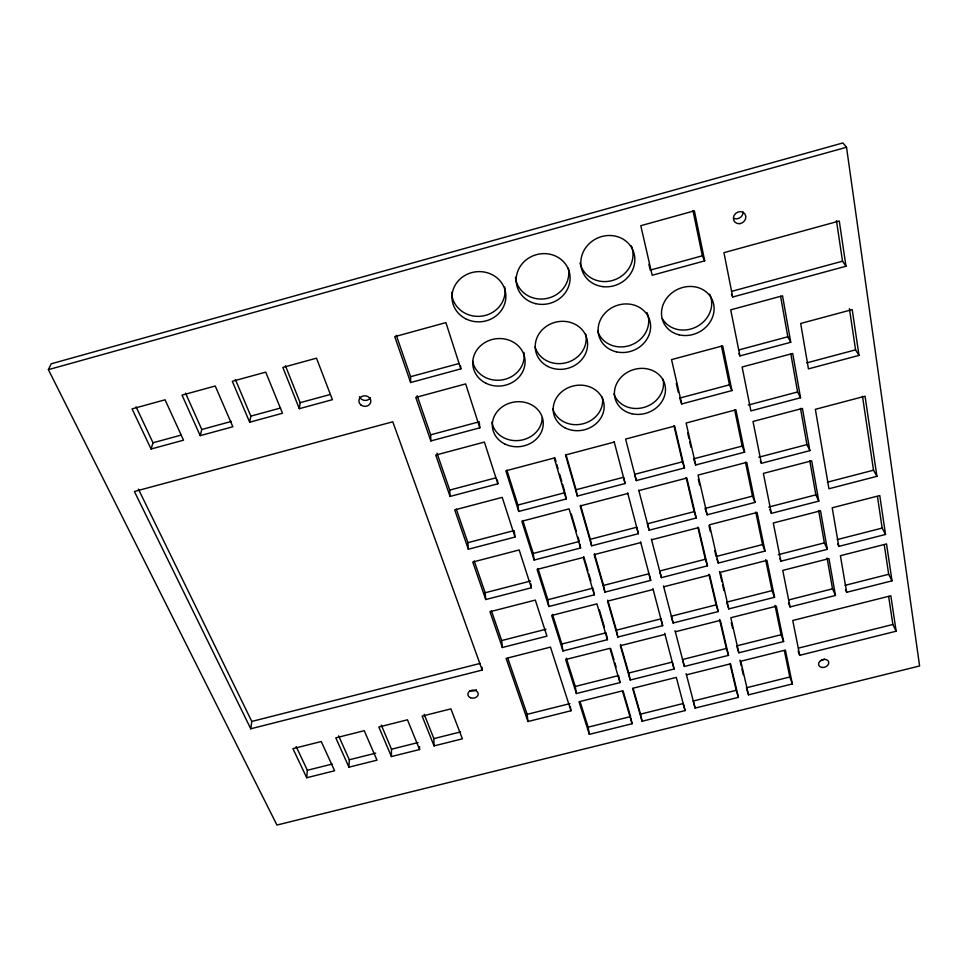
<?xml version="1.0" encoding="UTF-8"?>
<svg xmlns="http://www.w3.org/2000/svg" width="968" height="968" viewBox="0 0 968 968"><rect width="100%" height="100%" fill="white"/><g stroke="black" fill="none" stroke-linecap="round" stroke-linejoin="round"><path stroke-width="1.45" d="M419.543 746.594L419.58 749.522L391.399 756.565L391.483 749.22L381.307 725.105M348.94 767.176L335.799 737.858L364.246 730.695L376.988 760.17L348.94 767.176L349.315 759.771L338.631 735.849M306.711 777.74L292.941 748.651L321.255 741.524L334.613 770.758L306.711 777.74L307.352 770.274L296.172 746.546M299.318 408.678L282.837 367.429L316.5 358.172L332.411 399.675L299.318 408.678L300.141 402.688L285.439 365.747M481.991 667.255L482.197 670.074L250.76 728.795L251.789 721.45L138.412 489.118M249.647 422.205L232.308 381.307L265.716 372.135L282.487 413.263L249.647 422.205L250.833 416.119L235.381 379.504M200.207 435.648L182.032 395.138L215.235 386.002L232.864 426.767L200.207 435.648L201.78 429.489L185.566 393.202M151.069 449.019L132.059 408.871L165.068 399.796L183.521 440.186L151.069 449.019L153.005 442.775L136.052 406.814M48.4 369.655L51.219 363.786L842.886 142.949L846.528 147.257L919.6 665.972L276.933 825.051L48.4 369.655L846.528 147.257M704.704 260.864L694.383 210.843L640.792 225.701L652.178 275.275L704.704 260.864L702.332 255.806L650.23 270.12L648.887 264.325M153.005 442.775L181.016 435.14M201.78 429.489L231.364 421.431M250.833 416.119L280.599 408.012M300.141 402.688L330.124 394.521M460.611 366.013L460.816 368.881L410.626 382.529L410.589 376.697L458.977 363.532M731.614 291.368L842.511 261.191L845.971 266.236L732.715 297.019L731.433 294.393M738.802 349.956L787.795 336.791L790.735 342.285L739.915 355.921L738.899 353.683M479.366 422.992L479.813 427.82L430.845 440.936L430.663 434.826L479.257 421.782M806.828 362.855L855.567 349.859L859.003 355.401L808.449 368.869L800.681 323.469L852.215 309.603L859.003 355.401M679.657 398.102L729.473 384.816L731.929 390.576L681.726 403.946L680.068 399.276M748.325 405.035L797.584 391.979L800.536 397.751L750.89 410.904L742.129 367.005L792.719 353.477L800.536 397.751M614.196 442.098L565.518 454.996L577.327 496.064L625.134 483.516L623.537 477.272L576.081 489.748L577.327 496.064M497.443 480.031L497.854 483.806L450.059 496.439L449.733 490.074L495.737 477.889M565.276 493.922L566.207 498.992L518.727 511.455L517.916 505.042L565.046 492.651M684.473 467.943L682.44 461.784L634.657 474.344L636.327 480.576L684.473 467.943L674.623 426.077L625.606 439.073L636.327 480.576M744.622 452.153L742.141 446.091L693.62 458.844L695.738 464.979L744.622 452.153L735.898 409.827L686.106 423.028L695.738 464.979M758.779 457.223L806.937 444.602L809.877 450.628L761.368 463.321L760.328 460.889M627.772 493.499L580.171 505.961L591.63 545.819L638.384 533.695L636.726 527.233L590.311 539.297L591.63 545.819M638.916 490.582L686.844 478.035L696.234 518.001L649.153 530.21L647.423 523.773L694.165 511.624L696.234 518.001M514.383 531.843L515.012 537.058L468.33 549.243L467.895 542.661L514.238 530.537M754.992 502.404L752.487 496.124L705.031 508.454L707.185 514.807L754.992 502.404L746.727 462.341L698.061 475.094L707.185 514.807M579.832 544.077L580.57 547.997L534.118 560.048L533.223 553.442L579.336 541.463L578.065 537.131M827.362 482.185L873.523 470.206L876.911 476.329L828.947 488.755L815.359 409.319L865.041 396.202L876.911 476.329M768.761 507.05L815.855 494.854L818.795 501.109L771.363 513.367L769.802 509.579M640.719 542.588L594.158 554.64L604.939 592.126L650.702 580.389L648.996 573.746L603.56 585.41L604.939 592.126M651.621 539.769L698.497 527.633L707.475 565.832L661.41 577.642L659.631 571.011L705.382 559.262L707.475 565.832M530.827 583.752L531.359 587.782L485.742 599.543L485.186 592.755L530.476 581.066M593.251 589.476L594.291 594.848L548.832 606.512L547.852 599.724L592.997 588.133M716.961 559.129L718.268 563.061L765.022 551.07L762.518 544.585L716.09 556.515L714.735 550.647M778.296 554.676L824.373 542.879L827.313 549.328L780.91 561.198L779.869 558.584M837.235 539.587L882.163 528.08L885.526 534.457L838.808 546.4L837.598 543.822M653.11 589.5L607.541 601.164L617.85 637.029L662.656 625.667L660.902 618.854L616.41 630.168L617.85 637.029M663.77 586.777L709.641 575.04L718.232 611.57L673.135 623.005L671.32 616.217L716.102 604.843L718.232 611.57M502.344 647.507L489.965 611.74L535.316 600.087L546.944 636.145L502.344 647.507L501.69 640.55L545.976 629.248M251.789 721.45L480.213 663.407M562.916 650.968L561.851 644.023L606.065 632.794L607.432 639.679L562.916 650.968L551.675 615.466L596.941 603.875L607.432 639.679M774.557 597.292L772.04 590.625L726.581 602.169L728.795 608.896L774.557 597.292L766.946 560.375L720.386 572.294L728.795 608.896M845.1 585.337L888.672 574.29L892 580.848L846.661 592.307L845.451 589.669M788.884 599.882L832.528 588.822L835.469 595.453L790.045 606.936L788.472 602.931M664.955 634.403L620.343 645.692L630.216 680.044L674.091 669.033L672.312 662.076L628.728 673.026L630.216 680.044M675.398 631.753L720.313 620.391L728.529 655.372L684.364 666.456L682.513 659.51L726.375 648.487L728.529 655.372M576.396 693.536L575.27 686.457L618.588 675.579L620.004 682.597L576.396 693.536L565.627 659.535L609.961 648.318L620.004 682.597M736.648 645.91L781.079 634.73L783.608 641.554L738.862 652.783L737.084 647.277M570.333 706.483L570.987 710.766L527.959 721.523L527.161 714.336L569.898 703.627M686.53 674.829L730.513 663.818L738.403 697.347L695.133 708.092L693.245 701.014L736.225 690.329L738.403 697.347M307.352 770.274L332.157 764.067M349.315 759.771L375.705 753.165M391.483 749.22L418.091 742.553M434.063 745.904L422.157 716.114L450.906 708.866L462.389 738.826L434.063 745.904L433.87 738.608L460.611 731.917M798.539 648.088L892.871 624.481L896.15 631.209L799.701 655.312L798.128 651.198M630.882 718.026L632.056 723.749L589.331 734.361L588.133 727.162L630.591 716.598L623.09 690.958M633.145 688.43L640.526 714.13L683.239 703.506L685.066 710.585L642.062 721.269L632.6 688.333L676.305 677.394L685.066 710.585M746.28 687.825L789.815 676.995L792.356 683.94L748.53 694.83L746.727 689.228M250.76 728.795L134.395 491.502L392.778 421.782L482.197 670.074M391.399 756.565L378.863 727.016L407.467 719.817L419.58 749.522M424.202 714.299L433.87 738.608M396.323 335.364L410.589 376.697M417.16 395.706L430.663 434.826M436.991 453.157L449.733 490.074M456.291 509.059L467.895 542.661M474.199 560.944L485.186 592.755M491.357 610.614L501.69 640.55M507.849 658.397L527.161 714.336M410.626 382.529L394.75 336.658L445.909 322.598L460.816 368.881M430.845 440.936L415.78 397.412L465.656 383.909L479.813 427.82M450.059 496.439L435.745 455.081L484.399 442.074L497.854 483.806M468.33 549.243L454.718 509.894L502.223 497.37L515.012 537.058M485.742 599.543L472.771 562.045L519.175 549.969L531.359 587.782M527.959 721.523L506.119 658.397L550.477 647.12L570.987 710.766M506.893 470.17L517.916 505.042M522.817 520.518L533.223 553.442M537.966 568.446L547.852 599.724M552.462 614.305L561.851 644.023M566.341 658.216L575.27 686.457M580.098 701.715L588.133 727.162M518.727 511.455L505.865 470.811L554.204 457.997L566.207 498.992M534.118 560.048L521.837 521.244L569.099 508.865L580.57 547.997M548.832 606.512L537.083 569.414L583.341 557.435L594.291 594.848M589.331 734.361L578.997 701.752L622.436 690.874L632.056 723.749M554.761 457.477L555.995 461.7M556.818 464.507L558.052 468.73M559.698 474.356L561.755 481.399M562.577 484.206L564.634 491.248M571.301 514.032L576.371 531.359M583.764 556.588L587.963 570.926M588.798 573.794L590.891 580.957M599.386 609.961L604.395 627.082M610.663 648.524L614.002 659.91M614.837 662.765L616.084 667.037M565.965 454.5L576.081 489.748M580.546 505.272L590.311 539.297M594.485 553.817L603.56 585.41M607.783 600.136L616.41 630.168M620.524 644.494L628.728 673.026M614.16 441.723L625.134 483.516M627.675 492.93L638.384 533.695M640.586 541.886L650.702 580.389M652.916 588.592L662.656 625.667M664.713 633.314L674.091 669.033M638.735 490.159L649.153 530.21M651.379 539.091L661.41 577.642M663.479 585.882L673.135 623.005M675.059 630.688L684.364 666.456M686.155 673.631L695.133 708.092M673.982 425.859L682.44 461.784M686.143 477.514L694.165 511.624M697.807 527.076L705.382 559.262M708.903 574.266L716.102 604.843M719.539 619.435L726.375 648.487M730.066 664.169L736.225 690.329M681.726 403.946L671.55 359.612L722.697 345.854L731.929 390.576M718.268 563.061L709.471 524.789L757.073 512.471L765.022 551.07M738.862 652.783L730.816 617.729L776.324 606.21L783.608 641.554M748.53 694.83L740.81 661.241L785.375 650.085L792.356 683.94M676.281 383.401L678.302 392.221M687.667 432.926L688.986 438.685M689.652 441.565L690.97 447.325M698.291 479.16L699.646 485.016M709 525.721L710.355 531.589M719.539 571.543L721.886 581.756M722.564 584.672L723.907 590.504M731.288 622.618L732.631 628.438M739.915 660.164L741.258 665.984M741.924 668.9L743.267 674.72M640.526 714.13L642.062 721.269M721.462 346.06L729.473 384.816M734.639 409.779L742.141 446.091M745.469 462.147L752.487 496.124M755.79 512.06L762.518 544.585M765.652 559.734L772.04 590.625M775.005 605.387L781.079 634.73M784.358 650.581L789.815 676.995M692.943 210.467L702.332 255.806M739.915 355.921L730.719 309.845L782.531 295.797L790.735 342.285M761.368 463.321L753.007 421.467L802.424 408.411L809.877 450.628M771.363 513.367L763.377 473.412L811.68 460.804L818.795 501.109M780.91 561.198L773.287 523.01L820.513 510.826L827.313 549.328M790.045 606.936L782.749 570.406L828.959 558.621L835.469 595.453M799.701 655.312L792.756 620.488L890.838 595.768L896.15 631.209M732.715 297.019L723.943 252.672L839.28 221.006L845.971 266.236M780.607 296.341L787.795 336.791M790.808 353.804L797.584 391.979M800.5 408.387L806.937 444.602M809.78 460.671L815.855 494.854M818.613 510.426L824.373 542.879M827.059 558.004L832.528 588.822M838.808 546.4L832.202 507.801L879.767 495.543L885.526 534.457M846.661 592.307L840.393 555.705L886.531 543.931L892 580.848M888.648 596.518L892.871 624.481M836.449 220.583L842.511 261.191M849.42 308.719L855.567 349.859M862.5 396.36L873.523 470.206M877.492 496.778L882.163 528.08M884.28 544.875L888.672 574.29M504.739 287.085A26.753 24.95 -5.2 0 1 480.83 316.233A26.753 24.95 -5.2 0 1 451.62 292.324M523.87 352.437A26.015 23.607 -7.1 0 1 502.44 379.855A26.015 23.607 -7.1 0 1 472.614 361.27M585.749 334.178A26.148 23.74 -14.3 0 1 566.014 362.782A26.148 23.74 -14.3 0 1 535.086 346.992M709.677 294.163A26.668 23.789 -26.9 0 1 696.549 326.773A26.668 23.789 -26.9 0 1 662.306 318.617M646.975 312.519A26.366 23.801 -21.2 0 1 631.015 345.056A26.366 23.801 -21.2 0 1 597.655 331.092M662.995 379.166A25.652 22.554 -18.9 0 1 644.398 407.286A25.652 22.554 -18.9 0 1 613.906 393.843M542.213 417.668A25.313 22.361 -8.1 0 1 518.594 440.537A25.313 22.361 -8.1 0 1 491.925 422.121M568.337 268.221A26.886 25.107 -15.7 0 1 545.916 298.64A26.886 25.107 -15.7 0 1 515.424 277.296M602.326 397.074A25.446 22.482 -13.6 0 1 582.53 423.911A25.446 22.482 -13.6 0 1 552.837 408.823M631.39 245.92A27.152 25.144 -25.1 0 1 613.676 280.127A27.152 25.144 -25.1 0 1 580.026 262.957M476.292 689.712A5.155 4.029 -4.3 0 1 470.109 690.62M370.478 397.642A5.953 5.276 5.7 0 1 364.742 400.401A5.953 5.276 5.7 0 1 359.539 396.686M743.109 212.028A6.425 5.76 -37.3 0 1 734.022 218.453M824.325 659.063A5.179 3.92 -18.5 0 1 820.683 660.6M485.742 383.134A26.209 23.728 -7.1 0 0 525.092 361.814A26.209 23.728 -7.1 0 0 485.912 341.982A26.209 23.728 -7.1 0 0 485.742 383.134M465.548 318.69A26.959 25.095 -5.2 0 0 505.877 296.305A26.959 25.095 -5.2 0 0 465.366 275.19A26.959 25.095 -5.2 0 0 465.548 318.69M547.84 366.449A26.354 23.873 -14.2 0 0 587.612 344.705A26.354 23.873 -14.2 0 0 548.783 324.849A26.354 23.873 -14.2 0 0 547.84 366.449M679.088 334.819A26.886 23.922 -26.7 0 0 713.658 304.218A26.886 23.922 -26.7 0 0 670.655 293.957A26.886 23.922 -26.7 0 0 679.088 334.819M616.289 351.808A26.572 23.934 -21 0 0 650.048 321.497A26.572 23.934 -21 0 0 606.779 311.381A26.572 23.934 -21 0 0 616.289 351.808M631.947 413.759A25.846 22.675 -18.8 0 0 664.955 384.925A25.846 22.675 -18.8 0 0 622.956 375.487A25.846 22.675 -18.8 0 0 631.947 413.759M504.824 444.009A25.507 22.47 -8.1 0 0 543.242 423.657A25.507 22.47 -8.1 0 0 505.284 404.987A25.507 22.47 -8.1 0 0 504.824 444.009M535.57 303.625A27.104 25.253 -15.5 0 0 569.341 272.105A27.104 25.253 -15.5 0 0 524.487 261.312A27.104 25.253 -15.5 0 0 535.57 303.625M565.191 427.916A25.64 22.603 -13.5 0 0 604.141 407.371A25.64 22.603 -13.5 0 0 566.667 388.471A25.64 22.603 -13.5 0 0 565.191 427.916M603.161 286.673A27.37 25.289 -24.8 0 0 633.205 250.93A27.37 25.289 -24.8 0 0 587.116 245.896A27.37 25.289 -24.8 0 0 603.161 286.673M470.521 697.746A5.191 4.041 -4.3 0 0 478.228 693.923A5.191 4.041 -4.3 0 0 470.387 690.741A5.191 4.041 -4.3 0 0 470.521 697.746M360.87 404.939A5.989 5.3 5.6 0 0 370.72 402.289A5.989 5.3 5.6 0 0 363 395.985A5.989 5.3 5.6 0 0 360.87 404.939M739.818 223.656A6.486 5.796 -36.9 0 0 744.912 213.928A6.486 5.796 -36.9 0 0 734.107 215.404A6.486 5.796 -36.9 0 0 739.818 223.656M822.122 667.472A5.215 3.933 -18.4 0 0 828.656 661.894A5.215 3.933 -18.4 0 0 820.235 660.914A5.215 3.933 -18.4 0 0 822.122 667.472"/></g></svg>
